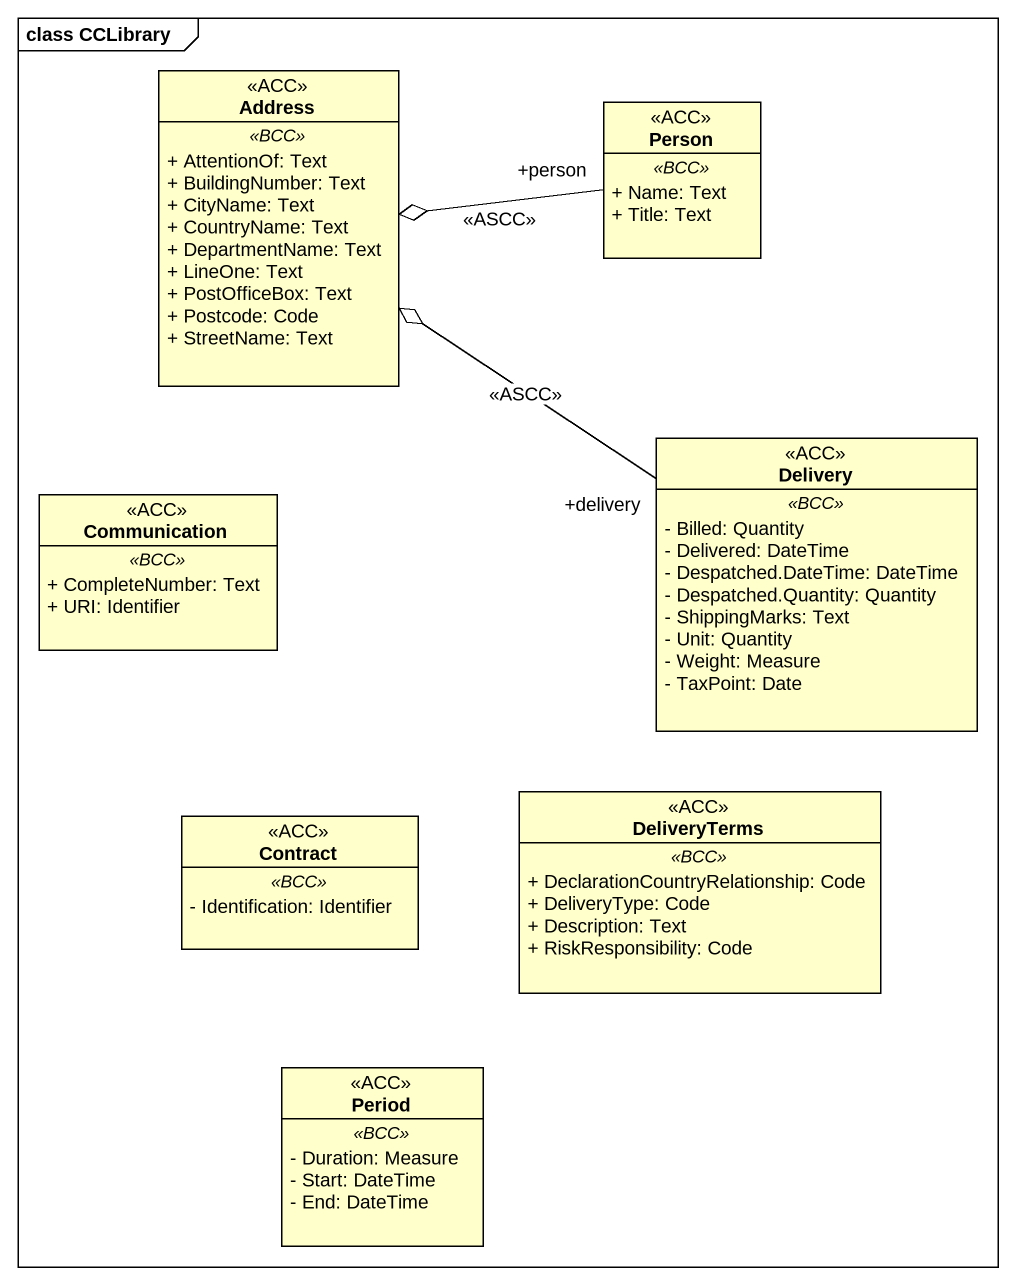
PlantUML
@startuml
mainframe class CCLibrary
hide circle
hide empty members
skinparam classAttributeIconSize 0
class Address <<ACC>> {
  .. <<BCC>> ..
  + AttentionOf: Text
  + BuildingNumber: Text
  + CityName: Text
  + CountryName: Text
  + DepartmentName: Text
  + LineOne: Text
  + PostOfficeBox: Text
  + Postcode: Code
  + StreetName: Text
}
class "Person" as Person_ <<ACC>> {
  .. <<BCC>> ..
  + Name: Text
  + Title: Text
}
class Communication <<ACC>> {
  .. <<BCC>> ..
  + CompleteNumber: Text
  + URI: Identifier
}
class Delivery <<ACC>> {
  .. <<BCC>> ..
  - Billed: Quantity
  - Delivered: DateTime
  - Despatched.DateTime: DateTime
  - Despatched.Quantity: Quantity
  - ShippingMarks: Text
  - Unit: Quantity
  - Weight: Measure
  - TaxPoint: Date
}
class DeliveryTerms <<ACC>> {
  .. <<BCC>> ..
  + DeclarationCountryRelationship: Code
  + DeliveryType: Code
  + Description: Text
  + RiskResponsibility: Code
}
class Contract <<ACC>> {
  .. <<BCC>> ..
  - Identification: Identifier
}
class Period <<ACC>> {
  .. <<BCC>> ..
  - Duration: Measure
  - Start: DateTime
  - End: DateTime
}
Address o-right- "+person" Person_ : <<ASCC>>
Delivery "+delivery" -up-o Address : <<ASCC>>
@enduml
